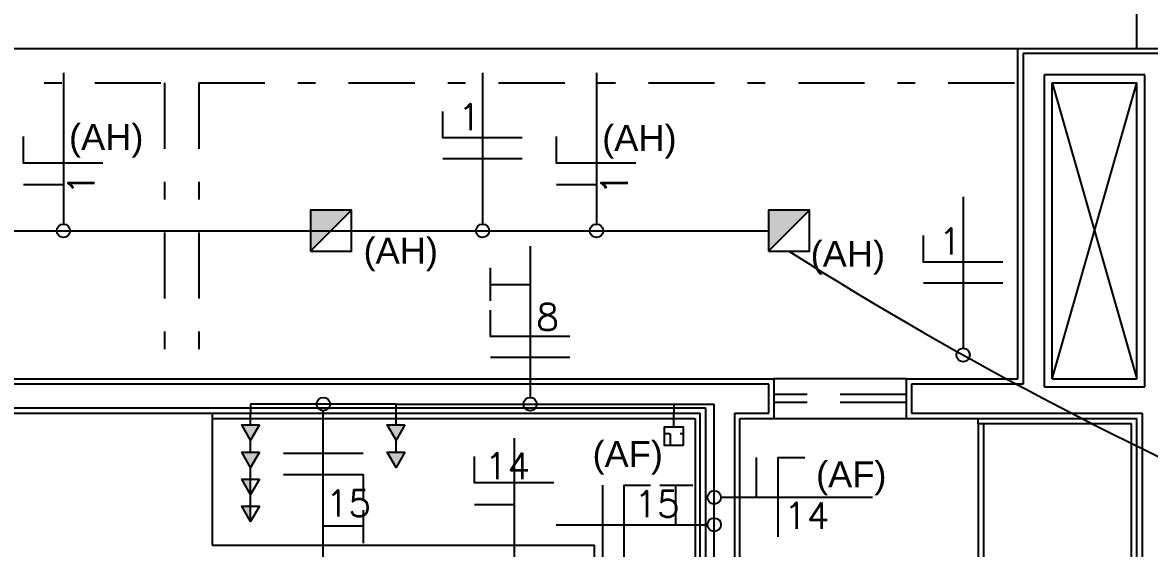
# Model space of a CAD drawing. Header units: millimetres. Extents: x 3082 to 3316, y 298 to 342.
# Drawn here: x 3159.75 to 3166.14, y 332.9 to 335.88 of the extents above; entities that cross this region are included whole.
import ezdxf
from ezdxf.enums import TextEntityAlignment as Align

# ---------------------------------------------------------------- set-up
doc = ezdxf.new("R2010")
doc.units = ezdxf.units.MM
doc.header["$MEASUREMENT"] = 0
for name, pattern in [('CONTINU', [0]), ('DASHDOT', [1, 0.5, -0.25, 0, -0.25]), ('HIDDEN', [0.375, 0.25, -0.125])]:
    doc.linetypes.add(name, pattern=pattern)
for name, color, linetype in [('-HIDRO', 8, 'CONTINUOUS'), ('A-TXT-Y', 8, 'CONTINUOUS'), ('eletroduto parede e teto', 2, 'CONTINU'), ('Especificações', 3, 'CONTINUOUS'), ('FIACAO', 1, 'CONTINUOUS'), ('PENA 03', 3, 'CONTINUOUS'), ('PL3', 3, 'CONTINUOUS'), ('Pontos Elétricos', 3, 'CONTINUOUS'), ('Pontos Luminotécnicos', 3, 'CONTINUOUS'), ('TEXTO', 2, 'CONTINUOUS'), ('TXT_0', 7, 'CONTINUOUS')]:
    doc.layers.add(name, color=color, linetype=linetype)
doc.styles.add('ARIAL', font='arial.ttf', dxfattribs={"height": 2})
doc.styles.add('ROMANS', font='romans.shx', dxfattribs={"height": 0.1})

# ---------------------------------------------------------------- blocks, each defined once
blk = doc.blocks.new('tomada alta.01')
at = {"layer": 'Pontos Elétricos'}
h = blk.add_hatch(color=251, dxfattribs=at)
h.dxf.hatch_style = 1
h.paths.add_polyline_path([(-0.1026, 0), (-0.0446, 0.0335), (-0.0446, -0.0335)])
h.paths.add_polyline_path([(-0.2051, 0), (-0.1472, 0.0335), (-0.1472, -0.0335)])
at = {"layer": 'PL3'}
for p, q in [((-0.1472, 0), (-0.1026, 0)), ((-0.0446, 0), (0, 0))]:
    blk.add_line(p, q, dxfattribs=at)
for points in [[(-0.1472, 0.0335), (-0.2051, 0), (-0.1472, -0.0335)], [(-0.0446, 0.0335), (-0.1026, 0), (-0.0446, -0.0335)]]:
    blk.add_lwpolyline(points, close=True, dxfattribs=at)
blk = doc.blocks.new('POMNTO DUPLO1.15')
at = {"layer": 'Pontos Elétricos'}
h = blk.add_hatch(color=251, dxfattribs=at)
h.dxf.hatch_style = 1
h.paths.add_polyline_path([(0, 0.1026), (0, 0.0446), (0.0335, 0.0446)])
h.paths.add_polyline_path([(0, 0.2051), (0, 0.1472), (0.0335, 0.1472)])
at = {"layer": 'PL3'}
for p, q in [((0, 0.2051), (0, 0.1026)), ((0, 0.1026), (0, 0))]:
    blk.add_line(p, q, dxfattribs=at)
for points in [[(-0.0335, 0.1472), (0, 0.2051), (0.0335, 0.1472)], [(-0.0335, 0.0446), (0, 0.1026), (0.0335, 0.0446)]]:
    blk.add_lwpolyline(points, close=True, dxfattribs=at)
blk = doc.blocks.new('PONTO PERFIL.01')
at = {"layer": 'Especificações'}
h = blk.add_hatch(dxfattribs=at)
h.set_pattern_fill('ANGLE', color=9)
h.set_pattern_definition([(0, (-4765.716, 106.664), (0, 6.985), [5.08, -1.905]), (90, (-4765.716, 106.664), (-6.985, 4e-16), [5.08, -1.905])])
h.paths.add_polyline_path([(-1.75, 6.12), (1.75, 6.12), (1.75, 2.62), (-1.75, 2.62)])
at = {"layer": 'PL3'}
blk.add_line((0, 2.62), (0, 0), dxfattribs=at)
at = {"layer": 'Pontos Luminotécnicos'}
blk.add_lwpolyline([(-1.75, 6.12), (1.75, 6.12), (1.75, 2.62), (-1.75, 2.62)], close=True, dxfattribs=at)
blk = doc.blocks.new('LUMINÁRIA.05')
at = {"layer": 'Pontos Luminotécnicos', "ltscale": 0.05}
h = blk.add_hatch(color=9, dxfattribs=at)
h.dxf.hatch_style = 1
h.paths.add_polyline_path([(0.155, 0.155), (0, 0.155), (0, 0)])
blk.add_line((0, 0), (0.155, 0.155), dxfattribs=at)
blk.add_lwpolyline([(0, 0), (0.155, 0), (0.155, 0.155), (0, 0.155)], close=True, dxfattribs=at)
blk = doc.blocks.new('eletrico')
at = {"layer": '-HIDRO'}
for p, q in [((5.275, 9.814), (5.275, 12.39)), ((-1.627, 9.814), (4.825, 9.814)), ((4.825, 8.564), (4.825, 9.814)), ((4.825, 9.814), (5.425, 9.814)), ((5.405, 9.794), (4.845, 9.794)), ((4.845, 9.794), (4.845, 8.544)), ((5.305, 9.714), (4.925, 9.714)), ((4.925, 9.714), (4.925, 8.534)), ((5.305, 8.534), (5.305, 9.714)), ((4.955, 8.564), (4.955, 9.684)), ((4.955, 9.684), (5.275, 9.684)), ((4.955, 8.564), (5.275, 9.684)), ((4.955, 9.684), (5.275, 8.564)), ((5.275, 8.564), (5.275, 9.684)), ((-1.627, 8.564), (3.9035, 8.564)), ((3.9035, 8.564), (3.9035, 8.414)), ((4.4035, 8.564), (3.9035, 8.564)), ((4.4035, 8.564), (4.825, 8.564)), ((4.4035, 8.564), (4.4035, 8.414)), ((4.955, 8.564), (5.275, 8.564)), ((3.8835, 8.544), (-1.607, 8.544)), ((3.8835, 8.434), (3.8835, 8.544)), ((4.845, 8.544), (4.4235, 8.544)), ((4.4235, 8.544), (4.4235, 8.434)), ((4.925, 8.534), (5.305, 8.534)), ((-1.47, 8.454), (3.645, 8.454)), ((3.645, 8.454), (3.645, 6.804)), ((-1.45, 8.434), (3.625, 8.434)), ((1.78, 8.434), (1.78, 8.414)), ((1.78, 8.414), (3.605, 8.414)), ((1.78, 8.414), (1.78, 7.934)), ((3.605, 8.414), (3.605, 6.834)), ((3.625, 6.784), (3.625, 8.434)), ((3.755, 6.804), (3.755, 8.434)), ((3.755, 8.434), (3.8835, 8.434)), ((3.775, 6.784), (3.775, 8.414)), ((3.775, 8.414), (3.9035, 8.414)), ((3.9035, 8.414), (4.4035, 8.414)), ((4.4035, 8.414), (5.275, 8.414)), ((4.4235, 8.434), (5.295, 8.434)), ((4.675, 8.394), (4.675, 8.414)), ((4.675, 8.394), (4.675, 6.9225)), ((5.255, 8.394), (4.675, 8.394)), ((4.695, 8.394), (4.695, 6.9225)), ((5.255, 6.9225), (5.255, 8.394)), ((5.275, 5.834), (5.275, 8.414)), ((5.295, 8.434), (5.295, 5.814)), ((1.78, 7.934), (3.225, 7.934)), ((3.225, 6.834), (3.225, 7.934))]:
    blk.add_line(p, q, dxfattribs=at)
at = {"layer": '-HIDRO', "linetype": 'DASHDOT', "ltscale": 0.5}
for p, q in [((-1.497, 9.684), (1.599, 9.684)), ((1.599, 9.684), (1.599, 8.564)), ((1.729, 9.684), (4.825, 9.684)), ((1.729, 9.684), (1.729, 8.564))]:
    blk.add_line(p, q, dxfattribs=at)
at = {"layer": '-HIDRO', "linetype": 'HIDDEN'}
for p, q in [((4.4035, 8.504), (3.9035, 8.504)), ((4.4035, 8.474), (3.9035, 8.474))]:
    blk.add_line(p, q, dxfattribs=at)
blk = doc.blocks.new('el')
at = {"layer": 'A-TXT-Y'}
blk.add_line((0, -0.5978), (0, -0.0254), dxfattribs=at)
blk.add_circle((0, 0), 0.0254, dxfattribs=at)
blk = doc.blocks.new('f_nr')
at = {"layer": 'FIACAO'}
for points in [[(-0.0414, 0), (-0.0414, 0.1508)], [(0.0414, -0.1492), (0.0414, 0.1508), (0.1414, 0.1508)]]:
    blk.add_lwpolyline(points, dxfattribs=at)
blk = doc.blocks.new('f_fnt')
at = {"layer": 'FIACAO'}
for points in [[(-0.08, -0.15), (-0.08, 0.15)], [(0, -0.15), (0, 0.15), (0.1, 0.15)], [(0.135, 0.15), (0.26, 0.15)], [(0.195, 0), (0.195, 0.15)]]:
    blk.add_lwpolyline(points, dxfattribs=at)
blk = doc.blocks.new('f_fn')
at = {"layer": 'FIACAO'}
for points in [[(-0.04, -0.15), (-0.04, 0.15)], [(0.04, -0.15), (0.04, 0.15), (0.14, 0.15)]]:
    blk.add_lwpolyline(points, dxfattribs=at)

msp = doc.modelspace()

# ---------------------------------------------------------------- linework, layer by layer
at = {"layer": 'eletroduto parede e teto'}
for p, q in [((3156.4271, 334.6998), (3163.9818, 334.6998)), ((3161.871, 333.716), (3161.046, 333.716)), ((3161.046, 333.716), (3161.046, 333.6648)), ((3161.871, 333.6648), (3161.871, 333.716)), ((3161.871, 333.716), (3163.6752, 333.716)), ((3163.446, 333.716), (3163.446, 333.6648)), ((3163.6752, 331.6398), (3163.6752, 333.716))]:
    msp.add_line(p, q, dxfattribs=at)
msp.add_arc((3175.2813, 352.2311), 20.8926, 237.63778, 247.37084, dxfattribs=at)

# ---------------------------------------------------------------- block references
at = {"layer": 'eletroduto parede e teto', "xscale": 1.5, "yscale": 1.5, "zscale": 1.5}
for name, p, rotation in [('el', (3159.9848, 334.6998), 180), ('el', (3162.3616, 334.6998), 180), ('el', (3163.0074, 334.6998), 180), ('f_fn', (3162.3616, 335.1672), 89.99999999967415), ('f_nr', (3159.9848, 335.0216), 89.99999999965424), ('f_nr', (3163.0074, 335.0216), 89.99999999965424), ('el', (3165.086, 333.995), 180), ('f_fn', (3165.086, 334.4624), 89.99999999967415), ('el', (3162.6311, 333.716), 180), ('f_fnt', (3162.6311, 334.0997), 90), ('el', (3162.5411, 332.6259), 180), ('f_fnt', (3161.4585, 333.3173), 269.9999999994612), ('f_nr', (3162.5411, 333.2069), 90), ('el', (3163.6752, 333.1866), 89.99999999999999), ('el', (3163.6752, 333.0315), 270)]:
    msp.add_blockref(name, p, dxfattribs=dict(at, rotation=rotation))
for name, p in [('el', (3161.4585, 333.716)), ('f_nr', (3163.976, 333.1866)), ('f_fnt', (3163.1638, 333.0315))]:
    msp.add_blockref(name, p, dxfattribs=at)
at = {"layer": 'PENA 03', "xscale": 1.5, "yscale": 1.5, "zscale": 1.5}
msp.add_blockref('eletrico', (3158.1585, 321.0138), dxfattribs=at)
at = {"layer": 'Pontos Elétricos', "yscale": 1.5, "zscale": 1.5}
for name, p, xscale, rotation in [('tomada alta.01', (3161.046, 333.6648), -1.5, 270), ('tomada alta.01', (3161.871, 333.6648), -1.5, 270), ('POMNTO DUPLO1.15', (3161.046, 333.3572), 1.5, 180.0000000000093)]:
    msp.add_blockref(name, p, dxfattribs=dict(at, xscale=xscale, rotation=rotation))
at = {"layer": 'Pontos Luminotécnicos', "xscale": 1.5, "yscale": 1.5, "zscale": 1.5}
for p in [(3161.3861, 334.5836), (3163.9818, 334.5836)]:
    msp.add_blockref('LUMINÁRIA.05', p, dxfattribs=at)
at = {"layer": 'Pontos Luminotécnicos', "xscale": 0.02999999999991975, "yscale": 0.02999999999991975, "zscale": 0.02999999999991975, "rotation": 180}
msp.add_blockref('PONTO PERFIL.01', (3163.446, 333.6648), dxfattribs=at)

# ---------------------------------------------------------------- texts
at = {"layer": 'TEXTO', "color": 4, "style": 'ARIAL'}
for s, p in [('(AH)', (3160.2275, 335.2316)), ('(AH)', (3163.2507, 335.2266)), ('(AH)', (3161.8975, 334.5873)), ('(AH)', (3164.4327, 334.5688)), ('(AF)', (3163.1845, 333.4327)), ('(AF)', (3164.4519, 333.317))]:
    msp.add_text(s, height=0.147, dxfattribs=at).set_placement(p, align=Align.MIDDLE_CENTER)
at = {"layer": 'TXT_0', "style": 'ROMANS'}
for s, p in [('1', (3162.2226, 335.2698)), ('1', (3164.947, 334.5649)), ('8', (3162.6657, 334.1351)), ('14', (3162.3737, 333.2904)), ('15', (3161.4712, 333.0783)), ('15', (3163.2216, 333.0743)), ('14', (3164.0702, 333.0086))]:
    msp.add_text(s, height=0.15, dxfattribs=at).set_placement(p)
for p in [(3160.1617, 334.9006), (3163.1843, 334.9006)]:
    msp.add_text('1', height=0.15, rotation=90, dxfattribs=at).set_placement(p)

doc.saveas('drawing.dxf')
